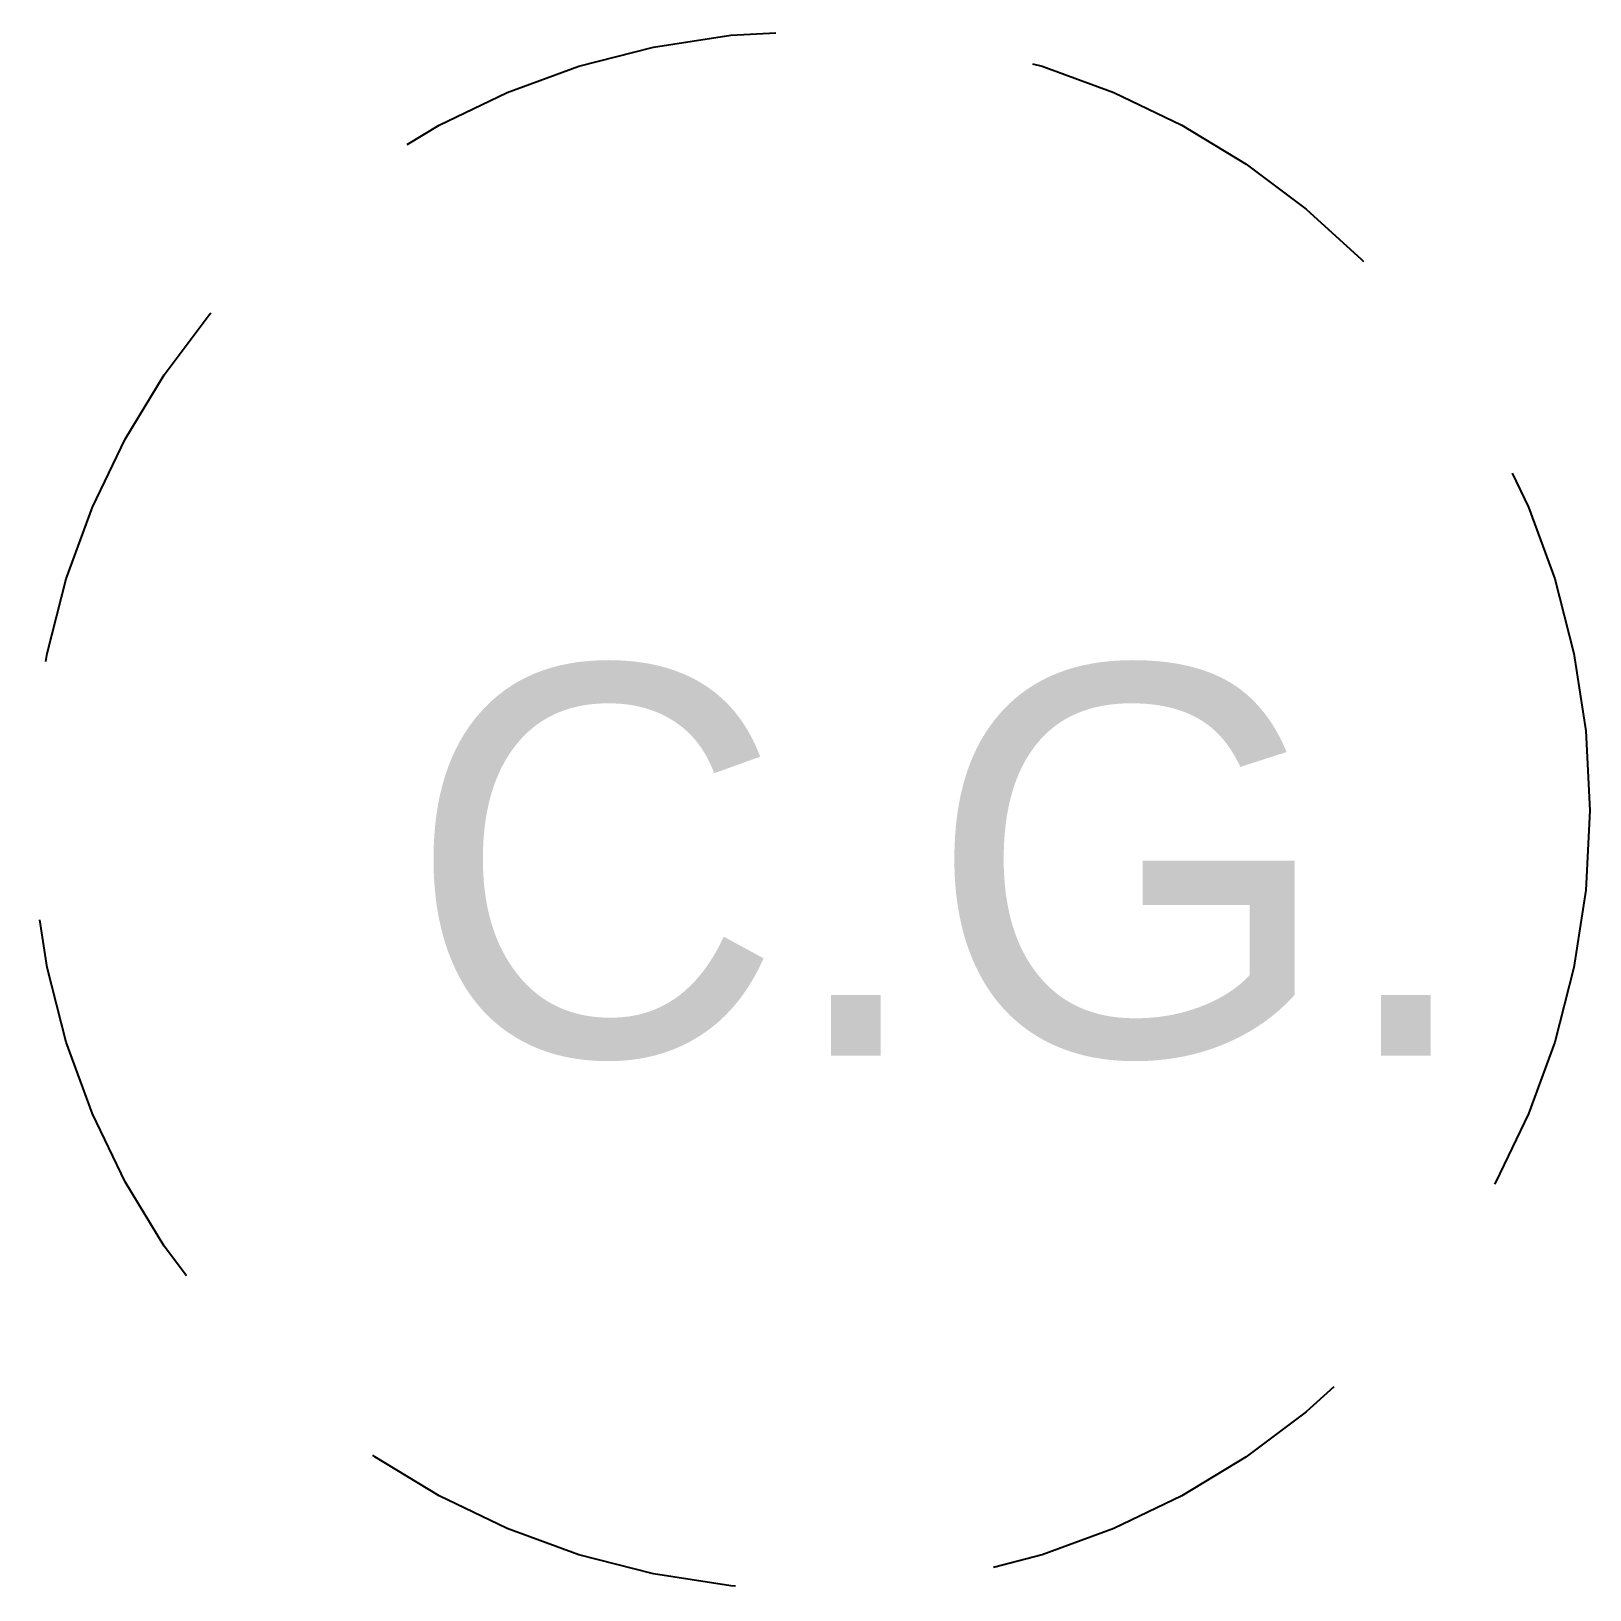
# Model space of a CAD drawing. Extents: x 551.862 to 552.462, y 175.786 to 176.386.
import ezdxf

# ---------------------------------------------------------------- set-up
doc = ezdxf.new("R2010")
doc.units = 0
doc.header["$LTSCALE"] = 0.3
doc.header["$MEASUREMENT"] = 0
doc.linetypes.add('DASHED', pattern=[0.75, 0.5, -0.25])
doc.layers.get('0').update_dxf_attribs({"linetype": 'CONTINUOUS'})
doc.styles.get("Standard").update_dxf_attribs({"font": 'stylu.ttf'})

msp = doc.modelspace()

# ---------------------------------------------------------------- linework, layer by layer
at = {"color": 0, "linetype": 'DASHED'}
msp.add_circle((552.16236, 176.08649), 0.3, dxfattribs=at)

# ---------------------------------------------------------------- texts
at = {"color": 0}
msp.add_text('C.G.', height=0.15, dxfattribs=at).set_placement((552.00706, 175.99213))

doc.saveas('drawing.dxf')
